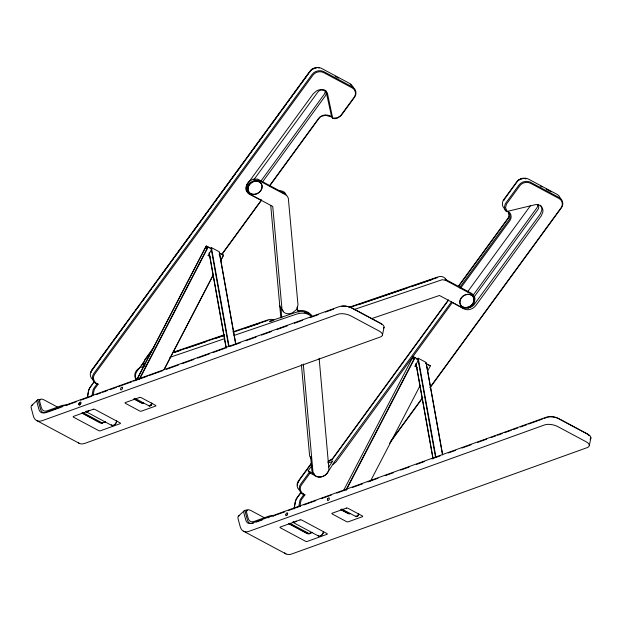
<?xml version="1.0" encoding="UTF-8"?>
<svg xmlns="http://www.w3.org/2000/svg" width="622" height="622" viewBox="0 0 622 622"><rect width="100%" height="100%" fill="white"/><g stroke="black" fill="none" stroke-linecap="round" stroke-linejoin="round"><path stroke-width="0.93" d="M297.573 485.129L297.58 484.235M245.97 187.751L246.677 184.874A9.361 7.736 -34.6 0 1 249.197 181.406L252.874 179.206L257.594 179.089L284.822 193.613L283.072 192.968M205.874 248.007C207.351 249.616 206.729 245.807 206.006 247.649M285.7 514.876L285.84 514.184A1.501 0.777 -61.9 0 1 287.076 512.839A1.501 0.777 -61.9 0 1 287.628 513.865L286.921 515.187A1.501 0.777 -61.9 0 1 286.174 515.584L285.723 515.164M413.7 358.148C412.464 360.604 412.946 357.23 413.638 357.899M136.607 379.622A8.537 7.052 -34.2 0 1 137.128 371.015L143.526 362.921L144.856 359.617L154.583 346.283M87.236 397.746L88.417 391.16A5.823 3.017 -61.9 0 1 90.283 386.923L94.163 381.605M87.492 397.31L88.503 391.658A6.578 3.405 -61.9 0 1 88.588 391.261M91.978 395.911L92.981 390.352A2.978 1.539 -61.9 0 1 93.93 388.182L96.923 384.085L98.152 384.155L94.731 388.836A2.224 1.151 -61.9 0 0 94.023 390.453L93.191 395.094M294.058 508.399L295.24 501.814A5.823 3.017 -61.9 0 1 297.106 497.577L300.986 492.259M294.144 508.913L295.333 502.312A6.578 3.405 -61.9 0 1 295.769 500.687M298.801 506.565L299.804 500.998A2.978 1.539 -61.9 0 1 300.753 498.836L303.746 494.739L304.974 494.809L301.561 499.489A2.224 1.151 -61.9 0 0 300.846 501.107L299.851 506.681M382.491 334.908L384.062 327.219M589.322 445.546L590.9 437.865M96.923 384.085C92.725 382.561 90.991 376.916 93.875 373.41L312.096 74.43C314.577 71.048 319.389 69.796 323.246 71.359L352.923 87.251C356.235 89.327 357.02 94.147 354.587 97.18L341.735 114.79C339.744 117.449 333.757 120.855 331.65 116.944L325.905 90.618M332.754 118.561L327.382 92.981L325.166 90.478L320.454 89.654A9.361 7.728 -34.2 0 0 316.365 91.045L313.169 93.883L247.844 183.389A9.073 7.495 -34.2 0 0 249.469 194.188L261.442 200.377L260.711 199.304M116.679 420.76L116.578 421.234A4.237 2.193 -61.9 0 1 113.857 425.269A4.237 2.193 -61.9 0 1 111.315 424.655M116.78 421.211L116.679 421.646A3.483 1.804 -61.9 0 1 112.769 425.121M323.526 531.39L323.417 531.864A4.237 2.193 -61.9 0 1 320.703 535.9A4.237 2.193 -61.9 0 1 318.161 535.285M323.619 531.841L323.526 532.276A3.483 1.804 -61.9 0 1 319.817 535.876M327.53 499.186L327.421 499.536A1.501 0.777 -61.9 0 0 328.097 500.531A1.501 0.777 -61.9 0 0 329.318 498.86L329.326 498.238A1.501 0.777 -61.9 0 0 327.685 498.828L327.53 499.186L327.685 498.828M90.89 372.687L91.551 370.961M297.713 483.341L298.879 480.814L311.389 463.647M311.886 465.614L308.131 470.761L310.098 473.062L315.999 476.203A8.537 7.052 -34.2 0 0 327.444 472.821L333.967 462.527L451.401 301.997L463.864 308.877A9.073 7.495 -34.2 0 0 475.916 305.394L541.241 215.888L542.827 212.188A9.361 7.728 -34.2 0 0 542.485 208.424C541.505 205.649 538.341 204.024 535.495 204.638L507.117 211.41C503.618 210.64 504.154 204.972 506.059 202.694L518.911 185.084C521.391 181.702 526.204 180.45 530.061 182.013L559.761 197.882C563.066 199.942 563.859 204.77 561.425 207.802L430.268 387.506M287.527 514.215L287.162 514.907M508.749 217.568L509.154 216.705M143.526 362.921L145.253 359.578L152.693 349.385M136.918 379.467L206.216 246.032L208.222 246.996L139.888 378.573M136.926 379.482L206.076 246.335L207.771 247.144L139.134 379.303M208.316 255.556L211.775 248.893L206.216 246.032M219.123 254.95L219.994 253.286M164.076 369.616L213.097 275.212M220.678 260.626L223.352 255.479M164.122 369.554L213.253 274.955M220.398 261.193L223.523 255.175L219.395 253.084M343.764 490.128L413.07 356.686L415.076 357.642L346.283 490.074M345.972 489.942L414.617 357.79L412.93 356.981M415.146 366.202L418.606 359.532L413.07 356.686M370.518 481.063L420.099 385.609M427.532 371.28L430.377 365.829L425.526 363.349M503.734 200.237L517.317 181.484A5.971 4.937 -34.2 0 1 519.207 179.711L523.032 178.475M328.704 467.036L332.856 460.902L330.469 462.286L327.747 462.784M94.039 367.408L92.32 369.763A5.971 4.937 -34.2 0 0 91.286 371.995M95.189 365.837L100.912 357.992M102.055 356.422L107.785 348.577M108.928 347.006L122.674 328.183M123.817 326.612L129.547 318.767M130.69 317.197L145.004 297.58M146.154 296.01L151.309 288.95M152.452 287.38L158.175 279.535M159.325 277.964L173.064 259.133M174.214 257.562L179.937 249.717M181.088 248.147L195.401 228.538M196.544 226.968L201.699 219.908M202.842 218.338L208.572 210.493M209.715 208.922L217.164 198.721M218.306 197.151L230.334 180.675M231.477 179.105L238.926 168.904M240.069 167.334L245.799 159.489M246.942 157.918L252.097 150.858M253.24 149.288L258.97 141.443M260.113 139.872L267.553 129.671M268.704 128.109L280.724 111.626M281.875 110.063L289.316 99.862M290.466 98.292L296.189 90.447M297.332 88.876L309.359 72.401M92.056 370.16L97.786 362.307M98.929 360.744L112.675 341.906M113.826 340.335L119.548 332.49M120.699 330.92L126.421 323.075M127.572 321.504L134.445 312.088M135.588 310.518L139.6 305.021M142.461 301.102L148.191 293.257M149.334 291.687L156.208 282.271M157.35 280.701L163.081 272.848M164.224 271.278L169.954 263.433M171.097 261.862L184.843 243.031M185.994 241.46L191.716 233.615M192.867 232.045L198.589 224.2M199.74 222.629L213.486 203.798M214.629 202.228L220.359 194.375M221.502 192.812L235.248 173.973M236.966 171.618L242.121 164.558M243.264 162.987L248.994 155.142M250.137 153.572L257.586 143.371M258.729 141.8L263.883 134.741M265.034 133.17L270.757 125.325M271.907 123.755L286.221 104.131M287.372 102.568L292.527 95.5M293.67 93.93L299.4 86.085M300.543 84.514L307.991 74.313M309.134 72.743L311.614 69.757L314.234 68.28M92.227 384.66L90.61 386.876A6.578 3.405 -61.9 0 0 88.806 390.445M93.308 383.175L94.389 381.698M253.862 179.727L317.834 92.087A4.906 4.051 -34.2 0 1 324.357 90.206A4.906 4.051 -34.2 0 1 325.236 96.052L262.414 182.129M260.742 181.297L324.14 94.427A4.906 4.051 -34.2 0 0 324.731 90.089M269.637 185.519L318.604 118.429C321.613 114.121 327.545 114.292 331.728 116.563M269.45 186.281L318.977 118.429A6.43 5.31 -34.2 0 1 320.96 116.555L325.337 115.225L331.65 116.944M221.564 254.515L261.061 200.401M221.953 254.491L261.442 200.377M311.327 463.25L298.49 480.837C296.43 483.481 296.593 487.609 299.128 489.895M309.235 472.378L300.698 484.072C297.814 487.578 299.547 493.223 303.746 494.739L302.867 493.44M310.098 473.062L301.561 484.756C298.708 488.231 300.846 493.557 304.974 494.809M300.675 493.091L297.433 497.53A6.578 3.405 -61.9 0 0 297.184 497.895M448.408 299.835L333.003 457.955A6.438 5.318 -34.2 0 1 331.021 459.837L328.47 460.941M458.126 286.524L507.824 218.423A6.43 5.31 -34.2 0 0 508.928 216.075L508.407 212.125M333.376 457.955L448.229 300.589M458.772 286.12L508.493 217.995M459.409 287.893L508.928 220.048A6.43 5.31 -34.2 0 0 510.032 217.7L509.846 214.473L507.871 211.915M460.84 287.799L509.807 220.709C511.945 218.027 511.533 213.68 508.617 211.721M452.264 302.681L336.059 461.897L333.174 464.362M467.565 291.873L530.387 205.789M474.135 297.433L473.319 294.976L536.693 208.129A4.906 4.051 -34.2 0 0 537.61 204.817M474.399 296.616L537.797 209.746A4.906 4.051 -34.2 0 0 537.781 204.552M390.935 440.889L422.439 397.722M429.88 387.522L561.036 207.818C563.423 204.879 562.389 200.097 558.953 198.472L530.504 183.272C526.943 181.391 522.153 182.534 519.774 185.768L506.417 204.179L505.569 207.756L507.117 211.41M389.605 443.222L422.82 397.707M332.094 459.215L332.918 458.445M416.841 359.516L418.225 358.218L426.156 362.463L442.677 454.814M31.753 405.35L37.631 399.907M238.591 515.988L244.462 510.545M332.016 459.409L330.305 460.529M518.429 180.419L519.238 179.828M331.176 459.899L329.116 460.933M520.116 179.33L521.049 178.934M47.513 412.137L60.645 407.41M66.997 405.124L76.133 401.835M80.697 400.195L91.659 396.245M96.223 394.605L100.795 392.956M102.622 392.303L107.186 390.655M109.931 389.675L116.322 387.374M118.149 386.713L131.848 381.784M133.676 381.123L147.375 376.193M149.202 375.532L162.902 370.603M166.556 369.289L178.428 365.013M182.083 363.699L193.955 359.423M197.609 358.109L209.482 353.832M213.136 352.518L225.016 348.25M230.49 346.275L240.543 342.66M246.017 340.685L256.07 337.07M261.551 335.095L271.596 331.479M277.078 329.505L287.123 325.889M294.431 323.261L302.65 320.299M309.958 317.671L318.176 314.716M325.485 312.081L333.703 309.126M105.522 421.685L102.817 422.657A2.208 0.941 11.6 0 1 99.753 422.268L82.252 412.907M105.546 421.817L101.938 423.108A1.267 0.544 11.6 0 1 100.181 422.89L81.84 413.078M256.101 522.153L262.227 519.945M272.918 516.097L284.79 511.82M288.445 510.507L300.317 506.23M303.971 504.916L315.852 500.64M321.325 498.673L331.378 495.058M336.86 493.083L346.905 489.467M352.386 487.493L362.432 483.877M367.913 481.902L377.958 478.287M385.267 475.659L393.485 472.697M400.793 470.069L409.012 467.106M416.32 464.478L424.538 461.516M431.847 458.888L440.065 455.934M448.291 452.971L455.592 450.344M461.99 448.042L471.118 444.753M477.517 442.452L486.653 439.163M491.217 437.523L495.781 435.874M497.608 435.221L502.179 433.573M504.916 432.585L511.307 430.284M513.134 429.631L517.706 427.983M520.443 426.995L526.842 424.694M528.661 424.041L542.368 419.111M544.196 418.451L546.932 417.463M312.353 532.323L309.647 533.303A2.208 0.941 11.6 0 1 306.592 532.906L289.09 523.545M312.376 532.455L308.769 533.754A1.267 0.544 11.6 0 1 307.011 533.528L288.678 523.724M141.14 365.168L145.548 363.66M172.45 352.487L224.55 334.698M232.776 331.891L268.424 319.724L271.27 319.327L273.913 320.058M173.911 352.464L224.13 335.32M234.175 331.891L267.958 320.361M174.269 352.472L180.66 350.295M187.059 348.11L206.24 341.564M216.285 338.135L224.511 335.328M245.519 328.152L259.226 323.479M145.074 365.814L139.561 367.859A8.529 7.052 -34.6 0 0 136.521 379.848M169.837 357.362L224.869 338.578M234.043 335.445L296.414 314.149A16.973 14.034 -34.6 0 1 311.606 316.505M349.502 307.128L438.16 276.868C441.068 275.779 444.722 276.883 446.176 279.713A9.361 7.736 -34.6 0 1 446.549 280.553M349.129 307.727L437.694 277.498M358.622 304.625L407.037 288.095M411.608 286.54L432.617 279.364M353.941 309.593L442.281 279.698L445.865 280.421L473.054 295.007L474.586 296.989L475.006 298.692L474.322 302.494A9.361 7.736 -34.6 0 1 471.803 305.962L468.125 308.162L463.406 308.279L439.42 295.489L371.404 318.705M328.012 461.275L329.365 460.941M547.842 417.137L549.265 416.802A7.511 3.196 11.6 0 1 557.467 418.085L587.277 434.032A7.511 3.196 11.6 0 1 588.389 434.91M341.657 306.304L342.434 306.156A7.511 3.196 11.6 0 1 350.629 307.439L380.446 323.386A7.511 3.196 11.6 0 1 381.55 324.264M316.217 67.821L312.392 69.058A5.971 4.929 -34.2 0 0 310.502 70.83M315.712 67.876L316.598 67.821M522.527 178.53L523.421 178.475M272.382 320.936L269.536 321.333L295.302 312.539A16.973 14.034 -34.6 0 1 311.77 316.225M279.729 190.822C282.404 190.697 285.397 192.136 286.097 194.896M332.832 118.18L337.349 117.76L340.732 115.544L354.198 97.195C356.585 94.264 355.551 89.475 352.114 87.85L323.689 72.626C320.128 70.737 315.338 71.88 312.959 75.114L94.738 374.094C91.885 377.57 94.023 382.895 98.152 384.155M318.223 67.821L319.203 68M525.046 178.475L526.018 178.646M525.155 178.685L525.979 178.934M209.762 247.929L211.775 248.893M221.518 254.219L223.523 255.175M416.6 358.575L418.606 359.532M425.487 363.287L426.824 363.932M428.364 364.873L430.377 365.829M335.219 76.296L338.562 78.084M540.37 186.04L542.05 186.934M546.233 189.166L551.247 191.848M207.95 255.479L209.956 256.435M414.781 366.117L417.245 367.439M308.131 470.761L314.67 474.252M134.85 398.29L149.303 406.018M341.688 508.936L356.142 516.664M134.336 399.005L141.007 402.582A1.866 0.793 11.6 0 0 143.425 402.955M342.007 510.094L347.846 513.22A1.866 0.793 11.6 0 0 350.427 513.554M133.8 398.889L141.311 402.908A1.236 0.529 11.6 0 0 143.021 403.126M340.631 509.535L348.141 513.547A1.236 0.529 11.6 0 0 349.859 513.772M293.11 522.464L318.907 536.242M86.287 411.811L112.061 425.611M83.053 412.681L100.577 422.058A7.48 3.188 11.6 0 1 102.373 423.341M289.883 523.327L307.408 532.696A7.48 3.188 11.6 0 1 309.212 533.987M58.289 407.511L44.1 399.923A7.48 3.094 44.1 0 0 39.746 401.688L41.34 407.635A13.435 6.959 -61.9 0 0 47.404 410.753L61.835 405.56A7.48 3.188 11.6 0 1 66.826 405.241M264.288 517.706L250.938 510.561A7.48 3.094 44.1 0 0 246.576 512.334L248.17 518.274A13.435 6.959 -61.9 0 0 254.242 521.391L268.665 516.198A7.48 3.188 11.6 0 1 273.657 515.887M36.675 420.558L79.173 443.292M243.505 531.196L286.003 553.93M283.609 311.288L281.68 309.569L280.841 307.206L281.782 317.64M350.233 84.405L350.948 84.996M93.082 379.887C89.926 377.795 89.343 373.099 91.675 370.176L309.896 71.188C312.368 67.814 317.181 66.562 321.038 68.125L350.722 84.017L353.397 87.313M144.102 364.476L142.912 363.326M446.448 280.227L445.002 279.161L471.834 293.514L473.319 294.976M311.536 458.787L309.974 456.843L309.546 455.211L301.413 364.616M247.945 192.361L246.421 190.379L245.993 188.676M504.395 208.642C501.837 206.294 501.783 202.111 503.867 199.437L516.703 181.849C519.183 178.467 523.996 177.216 527.86 178.771L557.553 194.639L559.264 196.241L560.515 198.869M505.499 210.267L504.932 209.637L506.036 211.255M351.554 85.673L352.06 86.419M540.51 205.229L541.389 206.807A9.361 7.728 -34.2 0 1 541.723 210.563L540.137 214.263L474.081 304.671A9.073 7.495 -34.2 0 1 468.008 308.007M144.016 364.943L143.006 362.758M311.498 459.184L310.658 456.82L311.879 470.621A8.529 7.052 -34.6 0 0 314.164 474.205M122.495 387.592L122.402 387.374A1.501 0.777 -61.9 0 0 121.057 387.856L120.691 388.54A1.501 0.777 -61.9 0 0 121.267 389.885A1.501 0.777 -61.9 0 0 122.526 387.879L122.526 387.879M149.264 405.342L149.327 405.505A1.913 0.995 -61.9 0 0 149.599 405.793M280.157 307.229L279.729 305.596M426.101 363.023L442.514 454.783M418.225 358.218L435.936 457.232M417.891 358.63L435.493 457.077M416.11 363.637L433.036 458.258M415.962 363.668L432.99 458.873M235.839 344.168L219.325 251.824L211.387 247.579L229.098 346.594M219.271 252.384L235.676 344.137M211.052 247.984L228.663 346.431M209.28 252.991L226.198 347.612M209.132 253.03L226.159 348.234M319.14 358.233L328.937 469.307A8.529 7.052 -34.6 0 1 321.1 476.981A8.529 7.052 -34.6 0 1 312.99 472.23L303.287 364.01M297.207 307.113L297.464 309.927A3.802 3.141 -34.6 0 0 298.949 311.894M270.725 205.361L280.841 317.928M284.581 552.872A19.99 10.349 -61.9 0 0 291.718 553.984L587.184 447.63A9.392 3.996 11.6 0 0 586.017 441.706L557.685 426.552A9.392 3.996 11.6 0 0 544.678 424.896L249.22 531.25A19.99 10.349 -61.9 0 1 240.193 526.609L238.109 518.857A9.361 3.872 44.1 0 1 239.594 515.584M247.665 510.429A9.361 3.872 44.1 0 0 243.98 513.414L245.768 520.062A13.435 6.959 -61.9 0 0 251.84 523.188L546.256 417.207A9.392 3.996 11.6 0 1 559.264 418.863L587.596 434.024A9.392 3.989 11.7 0 1 590.053 439.264M253.473 523.094A13.435 6.959 -61.9 0 1 252.065 523.444M251.405 523.483A13.435 6.959 -61.9 0 1 247.408 519.976L245.62 513.321A7.48 3.094 44.1 0 1 247.323 510.685M268.354 517.737A7.48 3.188 11.6 0 1 269.015 517.543M588.777 435.361A7.511 3.196 11.6 0 1 589.05 435.812M358.637 514.184A1.501 0.777 -61.9 0 1 357.883 515.84A1.501 0.777 -61.9 0 1 356.787 516.042M358.404 514.029A1.501 0.777 -61.7 0 1 357.782 515.568A1.501 0.777 -61.7 0 1 356.701 516.058M503.696 200.525A6.267 5.178 -34.2 0 1 504.045 199.763M298.109 482.649A5.971 4.929 -34.2 0 1 298.684 481.148M293.638 521.539A3.483 1.804 -61.9 0 1 293.366 521.578M295.924 500.275A6.578 3.405 -61.9 0 1 296.282 499.45M296.492 499.046A6.578 3.405 -61.9 0 1 296.935 498.269M296.15 520.972A4.237 2.193 -61.9 0 1 292.659 522.099M358.645 513.383A2.255 1.166 -61.9 0 1 357.479 516.198A2.255 1.166 -61.9 0 1 355.753 516.143M358.567 514.044A1.913 0.987 -61.9 0 1 356.701 516.493M32.764 404.938A9.361 3.872 44.1 0 0 31.279 408.211L33.363 415.962A19.99 10.349 -61.9 0 0 42.389 420.604L337.847 314.25A9.392 3.996 11.6 0 1 350.855 315.906L379.187 331.067A9.392 3.996 11.6 0 1 380.345 336.984L84.887 443.346A19.99 10.349 -61.9 0 1 78.419 442.825M61.516 407.099A7.48 3.188 11.6 0 1 62.184 406.897M40.026 399.565A9.361 3.872 44.1 0 0 37.149 402.768L38.937 409.424A13.435 6.959 -61.9 0 0 45.002 412.541L339.425 306.568A9.392 3.981 11.6 0 1 352.41 308.232L380.765 323.378A9.392 3.996 11.6 0 1 383.65 328.198M39.971 400.063A7.48 3.094 44.1 0 0 38.782 402.683L40.57 409.33A13.435 6.959 -61.9 0 0 45.235 412.798M46.634 412.456A13.435 6.959 -61.9 0 1 45.927 412.674M151.768 403.258A1.501 0.777 -61.9 0 1 151.403 404.759A1.501 0.777 -61.9 0 1 150.306 405.591M89.327 410.318A4.237 2.193 -61.9 0 1 85.836 411.445M87.096 410.792A3.483 1.804 -61.9 0 1 86.816 410.885M247.517 192.027A9.073 7.495 -34.2 0 1 246.149 190.627M151.822 402.963A2.255 1.166 -61.9 0 1 150.547 405.637A2.255 1.166 -61.9 0 1 148.915 405.497M151.729 403.398A1.913 0.995 -61.9 0 1 150.166 405.785M151.543 403.421A1.501 0.777 -61.9 0 1 151.504 403.756M151.395 404.113A1.501 0.777 -61.9 0 1 150.788 405.077M150.532 405.295A1.501 0.777 -61.9 0 1 150.283 405.427M312.205 316.357A16.973 14.034 -34.6 0 0 298.692 310.557A3.802 3.141 -34.6 0 1 296.935 309.593M304.593 312.275A16.973 14.034 -34.6 0 1 305.892 312.571M306.514 312.749A16.973 14.034 -34.6 0 1 312.236 316.481M246.95 188.062L247.284 191.646L248.816 193.629L272.755 206.473L281.953 308.815C282.178 312.003 285.506 313.916 288.46 313.737A9.361 7.736 -34.6 0 0 292.612 312.742L296.686 309.367L297.985 304.974L288.313 198.115L287.092 195.93L285.692 194.873L258.464 180.349L254.732 180.193L250.067 182.674A9.361 7.736 -34.6 0 0 247.548 186.133L246.95 188.062M93.277 409.26L73.443 416.406A1.267 0.544 11.6 0 0 73.598 417.207L98.603 430.579A1.267 0.544 11.6 0 0 100.36 430.797L120.194 423.66A1.267 0.544 11.6 0 0 120.038 422.859L95.034 409.486A1.267 0.544 11.6 0 0 93.277 409.26M139.546 397.466L125.317 402.589A1.236 0.529 11.6 0 0 125.473 403.367L139.655 410.955A1.236 0.529 11.6 0 0 141.373 411.173L155.601 406.057A1.236 0.529 11.6 0 0 155.446 405.272L141.264 397.683A1.236 0.529 11.6 0 0 139.546 397.466M300.107 519.906L280.273 527.044A1.267 0.544 11.6 0 0 280.429 527.845L305.433 541.218A1.267 0.544 11.6 0 0 307.19 541.443L327.024 534.306A1.267 0.544 11.6 0 0 326.869 533.505L301.872 520.132A1.267 0.544 11.6 0 0 300.107 519.906M346.376 508.112L332.156 513.228A1.236 0.529 11.6 0 0 332.303 514.013L346.493 521.601A1.236 0.529 11.6 0 0 348.203 521.819L362.432 516.695A1.236 0.529 11.6 0 0 362.284 515.918L348.095 508.329A1.236 0.529 11.6 0 0 346.376 508.112M465.987 307.571A7.511 6.212 -34.6 0 0 473.451 297.308A7.511 6.212 -34.6 0 0 461.221 297.891A7.511 6.212 -34.6 0 0 465.987 307.571M466.049 307.657A7.511 6.212 -34.6 0 0 473.505 297.394A7.511 6.212 -34.6 0 0 461.275 297.977A7.511 6.212 -34.6 0 0 466.049 307.657M80.09 404.541A1.501 0.777 -61.9 0 0 80.557 402.24A1.501 0.777 -61.9 0 0 78.901 403.903A1.501 0.777 -61.9 0 0 80.082 404.549A1.501 0.777 -61.9 0 0 80.557 402.24A1.501 0.777 -61.9 0 0 78.901 403.903A1.501 0.777 -61.9 0 0 80.09 404.541M254.087 194.352A7.511 6.212 -34.6 0 0 261.551 184.089A7.511 6.212 -34.6 0 0 249.321 184.68A7.511 6.212 -34.6 0 0 254.087 194.352M254.149 194.445A7.511 6.212 -34.6 0 0 261.613 184.182A7.511 6.212 -34.6 0 0 249.383 184.765A7.511 6.212 -34.6 0 0 254.149 194.445"/></g></svg>
